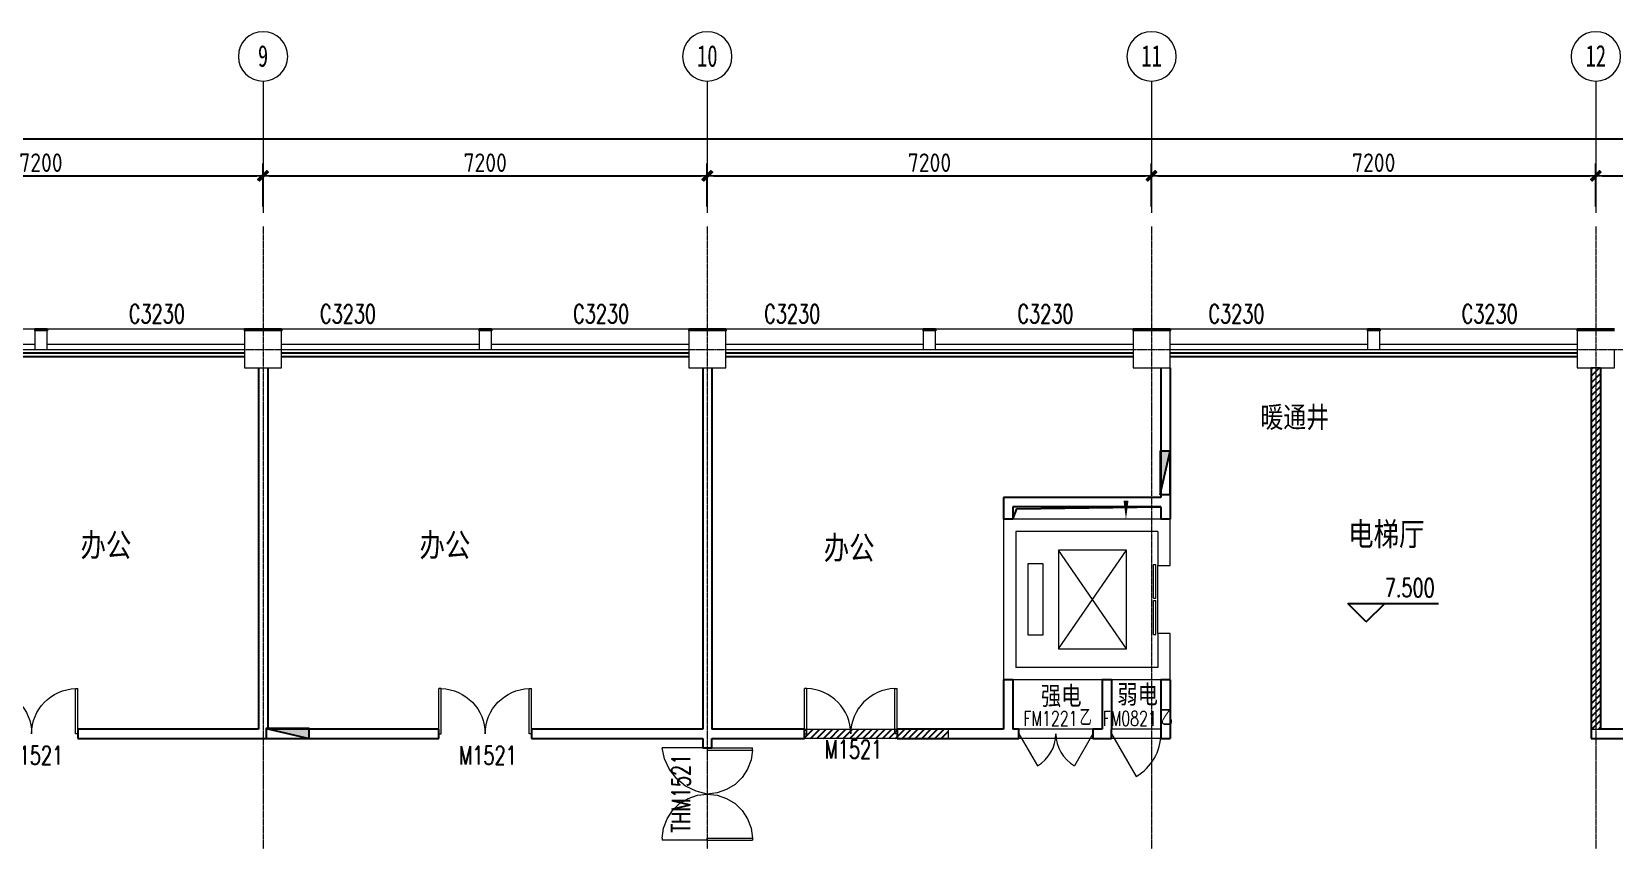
# Model space of a CAD drawing. Header units: millimetres. Extents: x 33621 to 401573, y -91663 to 133135.
# Drawn here: x 92547 to 118197, y 120041 to 133135 of the extents above; entities that cross this region are included whole.
import ezdxf
from ezdxf.enums import TextEntityAlignment as Align

# ---------------------------------------------------------------- set-up
doc = ezdxf.new("R2010")
doc.units = ezdxf.units.MM
doc.header["$LTSCALE"] = 10
doc.linetypes.add('DASHEDX2', pattern=[1.5, 1, -0.5])
doc.linetypes.add('DOTE', pattern=[2.42, 2, -0.2, 0.02, -0.2])
doc.layers.get('0').update_dxf_attribs({"color": 253})
doc.layers.get('Defpoints').update_dxf_attribs({"color": 250})
for name, color, linetype in [('3', 253, 'Continuous'), ('DIM_ELEV', 253, 'Continuous'), ('DIM_LEAD', 253, 'Continuous'), ('Dim【尺寸标注】', 253, 'Continuous'), ('PUB_DIM', 253, 'Continuous'), ('PUB_TEXT', 253, 'Continuous'), ('RC-Hatch【天花填充】', 253, 'Continuous'), ('SURFACE', 253, 'Continuous'), ('w-消火栓', 253, 'Continuous'), ('wall-隔', 253, 'Continuous'), ('WINDOW_TEXT', 253, 'Continuous')]:
    doc.layers.add(name, color=color, linetype=linetype)
for name, color, linetype, lineweight in [('AXIS【轴号】', 253, 'Continuous', 0), ('COLUMN', 253, 'Continuous', 0), ('DOTE', 253, 'DOTE', 0), ('STAIR', 253, 'Continuous', 0), ('WALL', 253, 'Continuous', 0), ('WINDOW', 253, 'Continuous', 0)]:
    doc.layers.add(name, color=color, linetype=linetype, lineweight=lineweight)
doc.styles.add('-宋体', font='', dxfattribs={"width": 0.8})
doc.styles.add('_TCH_DIM', font='SIMPLEX', dxfattribs={"bigfont": 'GBCBIG'})
doc.styles.add('_TCH_WINDOW', font='SIMPLEX', dxfattribs={"bigfont": 'GBCBIG'})
doc.styles.add('CCD_DIM', font='ARCHS.SHX')
doc.styles.add('宋体', font='', dxfattribs={"width": 0.7})
doc.styles.get('-宋体').set_extended_font_data('SimSun')
doc.styles.get('宋体').set_extended_font_data('SimSun')
doc.dimstyles.new('ZL_1：100', dxfattribs={"dimtxt": 3, "dimasz": 1, "dimexe": 2, "dimexo": 2, "dimgap": 0.6, "dimtad": 1, "dimdec": 0, "dimrnd": 5, "dimdsep": 46, "dimtxsty": 'CCD_DIM', "dimblk": 'WS-cj', "dimblk1": 'WS-cj', "dimblk2": 'WS-cj', "dimcen": 1, "dimclrd": 44, "dimclre": 44, "dimclrt": 2, "dimadec": 0, "dimazin": 2, "dimtfac": 1, "dimtdec": 0, "dimtix": 1, "dimtmove": 2, "dimatfit": 3, "dimldrblk": 'hl_arrow2', "dimfxl": 5, "dimfxlon": 1, "dimarcsym": 0})
pattern_1 = [(225, (0, 34024.046), (53.03301, -53.03301), [])]

# ---------------------------------------------------------------- blocks, each defined once
blk = doc.blocks.new('$QC001_5')
blk.add_line((-325, 200), (325, 0))
blk.add_lwpolyline([(325, 0), (325, 200), (-325, 200), (-325, 0)], close=True)
blk.add_solid([(-325, 200), (325, 200), (-325, 200), (325, 0)])
at = {"flags": 1}
for tag in ['UNIT', 'WHAT', 'SPEC']:
    blk.add_attdef(tag, (0, 0), '', height=0.001, dxfattribs=at)
blk = doc.blocks.new('$DorLib2D$00000141')
at = {"color": 0}
for points in [[(-0.5, 0), (-0.5, 0.487)], [(-0.475, 0.487), (-0.5, 0.487)], [(-0.475, 0), (-0.475, 0.487)], [(-0.369, 0.473), (-0.475, 0.487)], [(-0.268, 0.435), (-0.369, 0.473)], [(-0.178, 0.377), (-0.268, 0.435)], [(-0.103, 0.3), (-0.178, 0.377)], [(0.178, 0.377), (0.103, 0.3)], [(0.268, 0.435), (0.178, 0.377)], [(0.369, 0.473), (0.268, 0.435)], [(0.475, 0.487), (0.369, 0.473)], [(0.475, 0), (0.475, 0.487)], [(0.475, 0.487), (0.5, 0.487)], [(0.5, 0), (0.5, 0.487)], [(-0.047, 0.208), (-0.103, 0.3)], [(-0.012, 0.107), (-0.047, 0.208)], [(0.047, 0.208), (0.012, 0.107)], [(0.103, 0.3), (0.047, 0.208)], [(0, 0), (-0.012, 0.107)], [(-0.012, -0.107), (0, 0)], [(0.012, 0.107), (0, 0)], [(-0.5, 0), (-0.475, 0)], [(0.5, 0), (0.475, 0)]]:
    blk.add_lwpolyline(points, dxfattribs=at)
at = {"color": 0, "linetype": 'DASHEDX2'}
for points in [[(0, 0), (0.03, -0.122), (0.086, -0.234), (0.165, -0.331), (0.264, -0.408), (0.378, -0.461), (0.5, -0.488)], [(-0.5, 0), (-0.5, -0.488)], [(-0.047, -0.208), (-0.012, -0.107)], [(0.5, 0), (0.5, -0.488)], [(-0.178, -0.377), (-0.103, -0.3)], [(-0.103, -0.3), (-0.047, -0.208)], [(-0.475, -0.488), (-0.5, -0.488)], [(-0.475, -0.487), (-0.369, -0.473)], [(-0.369, -0.473), (-0.268, -0.435)], [(-0.268, -0.435), (-0.178, -0.377)]]:
    blk.add_lwpolyline(points, dxfattribs=at)
blk = doc.blocks.new('$TCHSYS$LDOR22D')
for p, q in [((-0.517, 0.833), (-0.017, 0.833)), ((-0.517, 0.833), (-0.517, 0.667)), ((-0.017, 0.833), (-0.017, 0.667)), ((0.017, 0.833), (0.017, 0.667)), ((0.017, 0.833), (0.517, 0.833)), ((0.517, 0.833), (0.517, 0.667)), ((-0.517, 0.667), (-0.017, 0.667)), ((-0.5, 0.5), (0.5, 0.5)), ((0.017, 0.667), (0.517, 0.667))]:
    blk.add_line(p, q)
blk = doc.blocks.new('$DorLib2D$00000002')
for p, q in [((-0.5, 0), (-0.5, 0.4875)), ((-0.475, 0.4875), (-0.5, 0.4875)), ((-0.475, 0), (-0.475, 0.4875)), ((0.475, 0), (0.475, 0.4875)), ((0.475, 0.4875), (0.5, 0.4875)), ((0.5, 0), (0.5, 0.4875)), ((-0.5, 0), (-0.475, 0)), ((0.5, 0), (0.475, 0))]:
    blk.add_line(p, q)
at = {"lineweight": 13}
for centre, start, end in [((-0.4875, 0), 0, 88.53072), ((0.4875, 0), 91.46928, 180)]:
    blk.add_arc(centre, 0.4875, start, end, dxfattribs=at)
blk = doc.blocks.new('$WINLIB2D$00000004')
for p, q in [((-0.5, 0.5), (0.5, 0.5)), ((-0.5, 0.5), (-0.5, -0.5)), ((0.5, -0.5), (0.5, 0.5)), ((-0.5, 0.2406), (0.5, 0.2406)), ((-0.5, -0.5), (0.5, -0.5))]:
    blk.add_line(p, q)
blk = doc.blocks.new('$DorLib2D$00000214')
at = {"color": 0}
blk.add_line((0.5, 0), (0, 0.866), dxfattribs=at)
blk.add_arc((0.5, 0), 1, 120, 180, dxfattribs=at)
blk = doc.blocks.new('$DorLib2D$00000215')
at = {"color": 0}
for p, q in [((-0.5, 0), (-0.25, 0.433)), ((0.5, 0), (0.25, 0.433))]:
    blk.add_line(p, q, dxfattribs=at)
for centre, start, end in [((-0.5, 0), 0, 60), ((0.5, 0), 120, 180)]:
    blk.add_arc(centre, 0.5, start, end, dxfattribs=at)
blk = doc.blocks.new('hl_Axis-A1')
at = {"color": 150, "ltscale": 2}
blk.add_line((21.33, 0), (0, 0), dxfattribs=at)
at = {"color": 150}
blk.add_circle((25.33, 0), 4, dxfattribs=at)
at = {"color": 50, "style": '宋体', "width": 0.7}
blk.add_attdef('轴号', text='', height=3.5, dxfattribs=at).set_placement((25.33, 0), align=Align.MIDDLE_CENTER)
blk = doc.blocks.new('WS-cj')
blk.add_hatch(color=2).paths.add_polyline_path([(0.59, 0.82), (-0.82, -0.59), (-0.59, -0.82), (0.82, 0.59)])
at = {"color": 2, "linetype": 'ByBlock', "lineweight": 0}
for p, q in [((-1.1, 0), (0, 0)), ((0, 0), (1.1, 0))]:
    blk.add_line(p, q, dxfattribs=at)
at = {"color": 2}
blk.add_lwpolyline([(0.59, 0.82), (-0.82, -0.59), (-0.59, -0.82), (0.82, 0.59)], close=True, dxfattribs=at)
blk = doc.blocks.new('*D267')
at = {"layer": 'Defpoints', "color": 0, "transparency": 16777216}
for p in [(13138, 2411), (5938, 1811), (13138, 1811)]:
    blk.add_point(p, dxfattribs=at)
at = {"layer": 'Dim【尺寸标注】', "color": 44, "lineweight": -2, "transparency": 16777216}
for p, q in [((5938, 1911), (5938, 2611)), ((13138, 1911), (13138, 2611)), ((6038, 2411), (13038, 2411))]:
    blk.add_line(p, q, dxfattribs=at)
at = {"layer": 'Dim【尺寸标注】', "color": 44, "lineweight": -2, "transparency": 16777216, "xscale": 100, "yscale": 100, "zscale": 100, "rotation": 180}
blk.add_blockref('WS-cj', (5938, 2411), dxfattribs=at)
at = {"layer": 'Dim【尺寸标注】', "color": 44, "lineweight": -2, "transparency": 16777216, "xscale": 100, "yscale": 100, "zscale": 100}
blk.add_blockref('WS-cj', (13138, 2411), dxfattribs=at)
at = {"layer": 'Dim【尺寸标注】', "color": 2, "transparency": 16777216, "insert": (9538, 2623), "char_height": 300, "attachment_point": 5, "style": 'CCD_DIM'}
blk.add_mtext('7200', dxfattribs=at)
blk = doc.blocks.new('hl_arrow2')
at = {"color": 2}
blk.add_line((0, 0), (-1, 0), dxfattribs=at)
blk.add_lwpolyline([(0, 0), (-1, -1), (-1, -1), (0, 0), (-1, 1), (-1, 1)], close=True, dxfattribs=at)
blk = doc.blocks.new('*D268')
at = {"layer": 'Defpoints', "color": 0, "transparency": 16777216}
for p in [(20338, 2411), (13138, 1811), (20338, 1811)]:
    blk.add_point(p, dxfattribs=at)
at = {"layer": 'Dim【尺寸标注】', "color": 44, "lineweight": -2, "transparency": 16777216}
for p, q in [((13138, 1911), (13138, 2611)), ((20338, 1911), (20338, 2611)), ((13238, 2411), (20238, 2411))]:
    blk.add_line(p, q, dxfattribs=at)
at = {"layer": 'Dim【尺寸标注】', "color": 44, "lineweight": -2, "transparency": 16777216, "xscale": 100, "yscale": 100, "zscale": 100, "rotation": 180}
blk.add_blockref('WS-cj', (13138, 2411), dxfattribs=at)
at = {"layer": 'Dim【尺寸标注】', "color": 44, "lineweight": -2, "transparency": 16777216, "xscale": 100, "yscale": 100, "zscale": 100}
blk.add_blockref('WS-cj', (20338, 2411), dxfattribs=at)
at = {"layer": 'Dim【尺寸标注】', "color": 2, "transparency": 16777216, "insert": (16738, 2623), "char_height": 300, "attachment_point": 5, "style": 'CCD_DIM'}
blk.add_mtext('7200', dxfattribs=at)
blk = doc.blocks.new('*D269')
at = {"layer": 'Defpoints', "color": 0, "transparency": 16777216}
for p in [(27538, 2411), (20338, 1811), (27538, 1811)]:
    blk.add_point(p, dxfattribs=at)
at = {"layer": 'Dim【尺寸标注】', "color": 44, "lineweight": -2, "transparency": 16777216}
for p, q in [((20338, 1911), (20338, 2611)), ((27538, 1911), (27538, 2611)), ((20438, 2411), (27438, 2411))]:
    blk.add_line(p, q, dxfattribs=at)
at = {"layer": 'Dim【尺寸标注】', "color": 44, "lineweight": -2, "transparency": 16777216, "xscale": 100, "yscale": 100, "zscale": 100, "rotation": 180}
blk.add_blockref('WS-cj', (20338, 2411), dxfattribs=at)
at = {"layer": 'Dim【尺寸标注】', "color": 44, "lineweight": -2, "transparency": 16777216, "xscale": 100, "yscale": 100, "zscale": 100}
blk.add_blockref('WS-cj', (27538, 2411), dxfattribs=at)
at = {"layer": 'Dim【尺寸标注】', "color": 2, "transparency": 16777216, "insert": (23938, 2623), "char_height": 300, "attachment_point": 5, "style": 'CCD_DIM'}
blk.add_mtext('7200', dxfattribs=at)
blk = doc.blocks.new('*D270')
at = {"layer": 'Defpoints', "color": 0, "transparency": 16777216}
for p in [(34738, 2411), (27538, 1811), (34738, 1811)]:
    blk.add_point(p, dxfattribs=at)
at = {"layer": 'Dim【尺寸标注】', "color": 44, "lineweight": -2, "transparency": 16777216}
for p, q in [((27538, 1911), (27538, 2611)), ((34738, 1911), (34738, 2611)), ((27638, 2411), (34638, 2411))]:
    blk.add_line(p, q, dxfattribs=at)
at = {"layer": 'Dim【尺寸标注】', "color": 44, "lineweight": -2, "transparency": 16777216, "xscale": 100, "yscale": 100, "zscale": 100, "rotation": 180}
blk.add_blockref('WS-cj', (27538, 2411), dxfattribs=at)
at = {"layer": 'Dim【尺寸标注】', "color": 44, "lineweight": -2, "transparency": 16777216, "xscale": 100, "yscale": 100, "zscale": 100}
blk.add_blockref('WS-cj', (34738, 2411), dxfattribs=at)
at = {"layer": 'Dim【尺寸标注】', "color": 2, "transparency": 16777216, "insert": (31138, 2623), "char_height": 300, "attachment_point": 5, "style": 'CCD_DIM'}
blk.add_mtext('7200', dxfattribs=at)
blk = doc.blocks.new('*D271')
at = {"layer": 'Defpoints', "color": 0, "transparency": 16777216}
for p in [(41938, 2411), (34738, 1811), (41938, 1811)]:
    blk.add_point(p, dxfattribs=at)
at = {"layer": 'Dim【尺寸标注】', "color": 44, "lineweight": -2, "transparency": 16777216}
for p, q in [((34738, 1911), (34738, 2611)), ((41938, 1911), (41938, 2611)), ((34838, 2411), (41838, 2411))]:
    blk.add_line(p, q, dxfattribs=at)
at = {"layer": 'Dim【尺寸标注】', "color": 44, "lineweight": -2, "transparency": 16777216, "xscale": 100, "yscale": 100, "zscale": 100, "rotation": 180}
blk.add_blockref('WS-cj', (34738, 2411), dxfattribs=at)
at = {"layer": 'Dim【尺寸标注】', "color": 44, "lineweight": -2, "transparency": 16777216, "xscale": 100, "yscale": 100, "zscale": 100}
blk.add_blockref('WS-cj', (41938, 2411), dxfattribs=at)
at = {"layer": 'Dim【尺寸标注】', "color": 2, "transparency": 16777216, "insert": (38338, 2623), "char_height": 300, "attachment_point": 5, "style": 'CCD_DIM'}
blk.add_mtext('7200', dxfattribs=at)
blk = doc.blocks.new('*D273')
at = {"layer": 'Defpoints', "color": 0, "transparency": 16777216}
for p in [(49138, 3011), (-44462, 1811), (49138, 1811)]:
    blk.add_point(p, dxfattribs=at)
at = {"layer": 'Dim【尺寸标注】', "color": 44, "lineweight": -2, "transparency": 16777216}
for p, q in [((-44462, 2511), (-44462, 3211)), ((49138, 2511), (49138, 3211)), ((-44362, 3011), (49038, 3011))]:
    blk.add_line(p, q, dxfattribs=at)
at = {"layer": 'Dim【尺寸标注】', "color": 44, "lineweight": -2, "transparency": 16777216, "xscale": 100, "yscale": 100, "zscale": 100, "rotation": 180}
blk.add_blockref('WS-cj', (-44462, 3011), dxfattribs=at)
at = {"layer": 'Dim【尺寸标注】', "color": 44, "lineweight": -2, "transparency": 16777216, "xscale": 100, "yscale": 100, "zscale": 100}
blk.add_blockref('WS-cj', (49138, 3011), dxfattribs=at)
at = {"layer": 'Dim【尺寸标注】', "color": 2, "transparency": 16777216, "insert": (2338, 3217), "char_height": 300, "attachment_point": 5, "style": 'CCD_DIM'}
blk.add_mtext('93600', dxfattribs=at)
blk = doc.blocks.new('ZL_061117299')
at = {"layer": 'AXIS【轴号】'}
ref = blk.add_blockref('hl_Axis-A1', (13137.7, 1810.8), dxfattribs=dict(at, xscale=-100, yscale=100, zscale=100, rotation=270))
ref.add_attrib('轴号', '9', dxfattribs={"layer": '0', "color": 2, "height": 350, "style": '宋体', "width": 0.7}).set_placement((13137.7, 4351.9), align=Align.MIDDLE_CENTER)
ref = blk.add_blockref('hl_Axis-A1', (20337.7, 1810.8), dxfattribs=dict(at, xscale=-100, yscale=100, zscale=100, rotation=270))
ref.add_attrib('轴号', '10', dxfattribs={"layer": '0', "color": 2, "height": 350, "style": '宋体', "width": 0.7}).set_placement((20337.7, 4351.9), align=Align.MIDDLE_CENTER)
ref = blk.add_blockref('hl_Axis-A1', (27537.7, 1810.8), dxfattribs=dict(at, xscale=-100, yscale=100, zscale=100, rotation=270))
ref.add_attrib('轴号', '11', dxfattribs={"layer": '0', "color": 2, "height": 350, "style": '宋体', "width": 0.7}).set_placement((27537.7, 4353.9), align=Align.MIDDLE_CENTER)
ref = blk.add_blockref('hl_Axis-A1', (34737.7, 1810.8), dxfattribs=dict(at, xscale=-100, yscale=100, zscale=100, rotation=270))
ref.add_attrib('轴号', '12', dxfattribs={"layer": '0', "color": 2, "height": 350, "style": '宋体', "width": 0.7}).set_placement((34737.7, 4353.9), align=Align.MIDDLE_CENTER)
at = {"layer": 'Dim【尺寸标注】'}
for p1, p2, distance, picture, middle in [((-44462.3, 1810.8), (49137.7, 1810.8), 1200, '*D273', (2337.7, 3217)), ((5937.7, 1810.8), (13137.7, 1810.8), 600, '*D267', (9537.7, 2623.3)), ((13137.7, 1810.8), (20337.7, 1810.8), 600, '*D268', (16737.7, 2623.3)), ((20337.7, 1810.8), (27537.7, 1810.8), 600, '*D269', (23937.7, 2623.3)), ((27537.7, 1810.8), (34737.7, 1810.8), 600, '*D270', (31137.7, 2623.3)), ((34737.7, 1810.8), (41937.7, 1810.8), 600, '*D271', (38337.7, 2623.3))]:
    dim = blk.add_aligned_dim(p1=p1, p2=p2, distance=distance, dimstyle='ZL_1：100', dxfattribs=at)
    dim.commit()
    dim.dimension.update_dxf_attribs({"geometry": picture, "text_midpoint": middle})

msp = doc.modelspace()

# ---------------------------------------------------------------- hatches: boundary and pattern name
at = {"layer": 'RC-Hatch【天花填充】'}
h = msp.add_hatch(dxfattribs=at)
h.set_pattern_fill('ANSI31', color=251, scale=23.622047, angle=180, style=0)
h.set_pattern_definition(pattern_1)
h.paths.add_polyline_path([(117821.5, 127691), (117821.5, 121841), (117971.5, 121841), (117971.5, 127691)])
h = msp.add_hatch(dxfattribs=at)
h.set_pattern_fill('ANSI31', color=251, scale=23.622047, angle=180, style=0)
h.set_pattern_definition(pattern_1)
h.paths.add_polyline_path([(105071.5, 121691), (105071.5, 121841), (107398.6, 121841), (107398.6, 121691)])

# ---------------------------------------------------------------- linework, layer by layer
at = {"layer": '3'}
for p, q in [((95996.5, 127931), (89396.5, 127931)), ((95996.5, 127871), (89396.5, 127871)), ((103196.5, 127931), (96596.5, 127931)), ((103196.5, 127871), (96596.5, 127871)), ((110396.5, 127931), (103796.5, 127931)), ((110396.5, 127871), (103796.5, 127871)), ((117596.5, 127931), (110996.5, 127931)), ((117596.5, 127871), (110996.5, 127871))]:
    msp.add_line(p, q, dxfattribs=at)
msp.add_lwpolyline([(108446.5, 125241), (108513.1, 125409.3), (110846.5, 125441)], dxfattribs=at)
at = {"layer": 'COLUMN'}
for p, q in [((96596.5, 128291), (95996.5, 128291)), ((103796.5, 128291), (103196.5, 128291)), ((110996.5, 128291), (110396.5, 128291)), ((118196.5, 128291), (117596.5, 128291)), ((95996.5, 127991), (95996.5, 127691)), ((96596.5, 127691), (96596.5, 127991)), ((103196.5, 127991), (103196.5, 127691)), ((103796.5, 127691), (103796.5, 127991)), ((110396.5, 127991), (110396.5, 127691)), ((110996.5, 127691), (110996.5, 127991)), ((117596.5, 127991), (117596.5, 127691)), ((118196.5, 127691), (118196.5, 127991)), ((95996.5, 127691), (96596.5, 127691)), ((103196.5, 127691), (103796.5, 127691)), ((110396.5, 127691), (110996.5, 127691)), ((117596.5, 127691), (118196.5, 127691))]:
    msp.add_line(p, q, dxfattribs=at)
at = {"layer": 'DIM_ELEV'}
for p, q in [((114175.9, 123577.3), (113875.9, 123877.3)), ((113875.9, 123877.3), (115344.8, 123877.3)), ((114175.9, 123577.3), (114475.9, 123877.3))]:
    msp.add_line(p, q, dxfattribs=at)
at = {"layer": 'DIM_LEAD'}
msp.add_lwpolyline([(112360, 126949.4, 0, 0, 0), (110281.8, 126949.4, 0, 0, 0), (110281.8, 125239.2, 0, 80, 0), (110281.8, 125539.2, 0, 0, 0)], format="xyseb", dxfattribs=at)
at = {"layer": 'DOTE', "ltscale": 0.1}
for p, q in [((96296.5, 129980.9), (96296.5, 110110.5)), ((103496.5, 129980.9), (103496.5, 110110.5)), ((110696.5, 129980.9), (110696.5, 110110.5)), ((117896.5, 129980.9), (117896.5, 110110.5)), ((36632.9, 127991), (133641.5, 127991))]:
    msp.add_line(p, q, dxfattribs=at)
at = {"layer": 'STAIR'}
for p, q in [((110289.3, 123141), (109189.3, 124741)), ((109189.3, 123141), (110289.3, 124741)), ((109189.3, 124741), (109189.3, 123141)), ((110289.3, 124741), (109189.3, 124741)), ((110289.3, 123141), (110289.3, 124741)), ((108689.3, 124516), (108689.3, 123366)), ((108939.3, 124516), (108689.3, 124516)), ((108939.3, 123366), (108939.3, 124516)), ((108689.3, 123366), (108939.3, 123366)), ((109189.3, 123141), (110289.3, 123141))]:
    msp.add_line(p, q, dxfattribs=at)
at = {"layer": 'SURFACE'}
for p, q in [((92596.5, 128321), (92596.5, 128291)), ((92596.5, 128321), (92796.5, 128321)), ((92796.5, 128321), (92796.5, 128291)), ((95996.5, 128321), (95996.5, 128291)), ((95996.5, 128321), (96296.5, 128321)), ((96296.5, 128321), (96596.5, 128321)), ((96596.5, 128321), (96596.5, 128291)), ((99796.5, 128321), (99796.5, 128291)), ((99796.5, 128321), (99996.5, 128321)), ((99996.5, 128321), (99996.5, 128291)), ((103196.5, 128321), (103196.5, 128291)), ((103196.5, 128321), (103496.5, 128321)), ((103496.5, 128321), (103796.5, 128321)), ((103796.5, 128321), (103796.5, 128291)), ((106996.5, 128321), (106996.5, 128291)), ((106996.5, 128321), (107196.5, 128321)), ((107196.5, 128321), (107196.5, 128291)), ((110396.5, 128321), (110396.5, 128291)), ((110396.5, 128321), (110696.5, 128321)), ((110696.5, 128321), (110996.5, 128321)), ((110996.5, 128321), (110996.5, 128291)), ((114196.5, 128321), (114196.5, 128291)), ((114196.5, 128321), (114396.5, 128321)), ((114396.5, 128321), (114396.5, 128291)), ((117596.5, 128321), (117596.5, 128291)), ((117596.5, 128321), (117896.5, 128321)), ((117896.5, 128321), (118196.5, 128321))]:
    msp.add_line(p, q, dxfattribs=at)
at = {"layer": 'WALL'}
for p, q in [((92796.5, 128291), (92596.5, 128291)), ((92596.5, 128291), (92596.5, 127991)), ((92796.5, 127991), (92796.5, 128291)), ((99996.5, 128291), (99796.5, 128291)), ((99796.5, 128291), (99796.5, 127991)), ((99996.5, 127991), (99996.5, 128291)), ((107196.5, 128291), (106996.5, 128291)), ((106996.5, 128291), (106996.5, 127991)), ((107196.5, 127991), (107196.5, 128291)), ((114396.5, 128291), (114196.5, 128291)), ((114196.5, 128291), (114196.5, 127991)), ((114396.5, 127991), (114396.5, 128291)), ((92596.5, 127991), (92796.5, 127991)), ((99796.5, 127991), (99996.5, 127991)), ((106996.5, 127991), (107196.5, 127991)), ((114196.5, 127991), (114396.5, 127991)), ((110996.5, 125241), (108296.5, 125241)), ((108296.5, 125241), (108296.5, 122641)), ((110996.5, 124491), (110996.5, 125241)), ((110796.5, 125041), (108496.5, 125041)), ((108496.5, 125041), (108496.5, 122841)), ((110796.5, 125041), (110796.5, 124491)), ((110796.5, 124491), (110996.5, 124491)), ((110996.5, 123391), (110796.5, 123391)), ((110796.5, 123391), (110796.5, 122841)), ((110996.5, 122641), (110996.5, 123391)), ((110996.5, 122641), (108296.5, 122641)), ((110796.5, 122841), (108496.5, 122841))]:
    msp.add_line(p, q, dxfattribs=at)
at = {"layer": 'WALL', "color": 210}
for points in [[(117821.5, 127691), (117821.5, 121841), (117971.5, 121841), (117971.5, 127691)], [(105071.5, 121691), (105071.5, 121841), (107398.6, 121841), (107398.6, 121691)]]:
    msp.add_lwpolyline(points, close=True, dxfattribs=at)
at = {"layer": 'wall-隔'}
for p, q in [((96221.5, 127691), (96221.5, 121841)), ((96371.5, 127691), (96371.5, 121841)), ((103421.5, 127691), (103421.5, 121841)), ((103571.5, 127691), (103571.5, 121841)), ((110846.5, 127691), (110846.5, 125591)), ((110996.5, 127691), (110996.5, 125516)), ((117821.5, 127691), (117821.5, 121691)), ((117971.5, 127691), (117971.5, 121841)), ((108296.5, 125591), (108296.5, 125241)), ((110846.5, 125591), (108296.5, 125591)), ((108446.5, 125441), (108446.5, 125241)), ((110846.5, 125441), (108446.5, 125441)), ((110846.5, 125441), (110846.5, 125241)), ((110996.5, 125516), (110996.5, 125241)), ((108446.5, 125241), (108296.5, 125241)), ((110996.5, 125241), (110846.5, 125241)), ((108296.5, 122641), (108296.5, 121841)), ((108446.5, 122641), (108296.5, 122641)), ((108446.5, 122641), (108446.5, 121841)), ((109896.5, 122641), (109896.5, 121841)), ((110046.5, 122641), (109896.5, 122641)), ((110046.5, 122641), (110046.5, 121841)), ((110846.5, 122641), (110846.5, 121841)), ((110996.5, 122641), (110846.5, 122641)), ((110996.5, 122641), (110996.5, 121691)), ((96221.5, 121841), (93296.5, 121841)), ((93296.5, 121841), (93296.5, 121691)), ((99146.5, 121841), (96371.5, 121841)), ((99146.5, 121691), (99146.5, 121841)), ((103421.5, 121841), (100646.5, 121841)), ((100646.5, 121841), (100646.5, 121691)), ((105071.5, 121841), (103571.5, 121841)), ((105071.5, 121691), (105071.5, 121841)), ((108296.5, 121841), (106571.5, 121841)), ((106571.5, 121841), (106571.5, 121691)), ((108546.5, 121841), (108446.5, 121841)), ((108546.5, 121691), (108546.5, 121841)), ((109896.5, 121841), (109746.5, 121841)), ((109746.5, 121841), (109746.5, 121691)), ((110046.5, 121691), (110046.5, 121841)), ((110846.5, 121841), (110846.5, 121691)), ((120971.5, 121841), (117971.5, 121841)), ((93296.5, 121691), (96296.5, 121691)), ((96296.5, 121691), (99146.5, 121691)), ((100646.5, 121691), (103421.5, 121691)), ((103421.5, 121691), (103421.5, 121540.7)), ((103571.5, 121691), (105071.5, 121691)), ((103571.5, 121540.7), (103571.5, 121691)), ((106571.5, 121691), (108371.5, 121691)), ((108371.5, 121691), (108546.5, 121691)), ((109746.5, 121691), (109971.5, 121691)), ((109971.5, 121691), (110046.5, 121691)), ((110846.5, 121691), (110996.5, 121691)), ((117821.5, 121691), (120971.5, 121691)), ((103421.5, 121540.7), (103571.5, 121540.7))]:
    msp.add_line(p, q, dxfattribs=at)
at = {"layer": 'WINDOW'}
for p, q in [((109746.5, 121841), (108546.5, 121841)), ((110846.5, 121841), (110046.5, 121841)), ((109746.5, 121691), (108546.5, 121691)), ((110846.5, 121691), (110046.5, 121691))]:
    msp.add_line(p, q, dxfattribs=at)

# ---------------------------------------------------------------- block references
at = {"layer": 'PUB_DIM'}
msp.add_blockref('ZL_061117299', (83158.8, 128391), dxfattribs=at)
at = {"layer": 'w-消火栓', "xscale": 1.077000000048428, "yscale": 0.8000000000465661, "rotation": 90}
msp.add_blockref('$QC001_5', (110996.5, 125991), dxfattribs=at)
at = {"layer": 'w-消火栓', "xscale": 1.077000000048428, "yscale": 0.8000000000465661}
msp.add_blockref('$QC001_5', (96696.5, 121691), dxfattribs=at)
at = {"layer": 'WINDOW'}
ref = msp.add_blockref('$WINLIB2D$00000004', (90996.5, 128156), dxfattribs=dict(at, xscale=3200, yscale=-330, zscale=3200))
ref.add_attrib('A', 'C3230', (90018.1, 128417.2), dxfattribs={"layer": 'WINDOW_TEXT', "height": 297.5, "style": '_TCH_WINDOW', "width": 0.705882})
ref = msp.add_blockref('$WINLIB2D$00000004', (94396.5, 128156), dxfattribs=dict(at, xscale=3200, yscale=-330, zscale=3200))
ref.add_attrib('A', 'C3230', (94121.3, 128417.2), dxfattribs={"layer": 'WINDOW_TEXT', "height": 297.5, "style": '_TCH_WINDOW', "width": 0.705882})
ref = msp.add_blockref('$WINLIB2D$00000004', (98196.5, 128156), dxfattribs=dict(at, xscale=3200, yscale=-330, zscale=3200))
ref.add_attrib('A', 'C3230', (97218.1, 128417.2), dxfattribs={"layer": 'WINDOW_TEXT', "height": 297.5, "style": '_TCH_WINDOW', "width": 0.705882})
ref = msp.add_blockref('$WINLIB2D$00000004', (101596.5, 128156), dxfattribs=dict(at, xscale=3200, yscale=-330, zscale=3200))
ref.add_attrib('A', 'C3230', (101321.3, 128417.2), dxfattribs={"layer": 'WINDOW_TEXT', "height": 297.5, "style": '_TCH_WINDOW', "width": 0.705882})
ref = msp.add_blockref('$WINLIB2D$00000004', (105396.5, 128156), dxfattribs=dict(at, xscale=3200, yscale=-330, zscale=3200))
ref.add_attrib('A', 'C3230', (104418.1, 128417.2), dxfattribs={"layer": 'WINDOW_TEXT', "height": 297.5, "style": '_TCH_WINDOW', "width": 0.705882})
ref = msp.add_blockref('$WINLIB2D$00000004', (108796.5, 128156), dxfattribs=dict(at, xscale=3200, yscale=-330, zscale=3200))
ref.add_attrib('A', 'C3230', (108521.3, 128417.2), dxfattribs={"layer": 'WINDOW_TEXT', "height": 297.5, "style": '_TCH_WINDOW', "width": 0.705882})
ref = msp.add_blockref('$WINLIB2D$00000004', (112596.5, 128156), dxfattribs=dict(at, xscale=3200, yscale=-330, zscale=3200))
ref.add_attrib('A', 'C3230', (111618.1, 128417.2), dxfattribs={"layer": 'WINDOW_TEXT', "height": 297.5, "style": '_TCH_WINDOW', "width": 0.705882})
ref = msp.add_blockref('$WINLIB2D$00000004', (115996.5, 128156), dxfattribs=dict(at, xscale=3200, yscale=-330, zscale=3200))
ref.add_attrib('A', 'C3230', (115721.3, 128417.2), dxfattribs={"layer": 'WINDOW_TEXT', "height": 297.5, "style": '_TCH_WINDOW', "width": 0.705882})
for name, p, xscale, yscale, zscale, rotation in [('$TCHSYS$LDOR22D', (110896.5, 123941), -1100, -200, -1100, 270), ('$DorLib2D$00000215', (109146.5, 121766), 1200, 1200, 1200, 180), ('$DorLib2D$00000214', (110446.5, 121766), 800, 800, 800, 180)]:
    msp.add_blockref(name, p, dxfattribs=dict(at, xscale=xscale, yscale=yscale, zscale=zscale, rotation=rotation))
ref = msp.add_blockref('$DorLib2D$00000002', (92546.5, 121766), dxfattribs=dict(at, xscale=-1500, yscale=1500, zscale=-1500))
ref.add_attrib('A', 'M1521', (92121.5, 121267.2), dxfattribs={"layer": 'WINDOW_TEXT', "height": 297.5, "style": '_TCH_WINDOW', "width": 0.705882})
ref = msp.add_blockref('$DorLib2D$00000002', (99896.5, 121766), dxfattribs=dict(at, xscale=-1500, yscale=1500, zscale=-1500))
ref.add_attrib('A', 'M1521', (99471.5, 121267.2), dxfattribs={"layer": 'WINDOW_TEXT', "height": 297.5, "style": '_TCH_WINDOW', "width": 0.705882})
ref = msp.add_blockref('$DorLib2D$00000002', (105821.5, 121766), dxfattribs=dict(at, xscale=1500, yscale=1500, zscale=1500))
ref.add_attrib('A', 'M1521', (105396.5, 121367.2), dxfattribs={"layer": 'WINDOW_TEXT', "height": 297.5, "style": '_TCH_WINDOW', "width": 0.705882})
ref = msp.add_blockref('$DorLib2D$00000141', (103496.5, 120790.7), dxfattribs=dict(at, xscale=-1500, yscale=1500, zscale=-1500, rotation=270))
ref.add_attrib('A', 'THM1521', (103220.3, 120165.7), dxfattribs={"layer": 'WINDOW_TEXT', "height": 297.5, "rotation": 90, "style": '_TCH_WINDOW', "width": 0.705882})

# ---------------------------------------------------------------- texts
at = {"layer": 'PUB_TEXT', "color": 7}
for s, height, style, width, p in [('暖通井', 339.87, '-宋体', 0.8, (112460, 126724.4)), ('7.500', 297.5, '_TCH_DIM', 0.705882, (114474.8, 123982.3))]:
    msp.add_text(s, height=height, dxfattribs=dict(at, style=style, width=width)).set_placement(p)
at = {"layer": 'PUB_TEXT', "style": '宋体', "width": 0.8}
for s, height, p in [('电梯厅', 377.64, (113882.2, 124811.5)), ('办公', 377.64, (93338.4, 124633.2)), ('办公', 377.64, (98832.1, 124633.2)), ('办公', 377.64, (105383.7, 124588.8)), ('强电', 302.11, (108902.7, 122231.2)), ('弱电', 302.11, (110140.5, 122253.8))]:
    msp.add_text(s, height=height, dxfattribs=at).set_placement(p)
at = {"layer": 'WINDOW_TEXT', "style": '_TCH_WINDOW', "width": 0.705882}
for s, p in [('FM1221', (108619, 121896)), ('FM0821', (109903, 121896))]:
    msp.add_text(s, height=238, dxfattribs=at).set_placement(p)
at = {"layer": 'WINDOW_TEXT', "style": '_TCH_WINDOW'}
for p in [(109531, 121896), (110847, 121896)]:
    msp.add_text('乙', height=270.1, dxfattribs=at).set_placement(p)

doc.saveas('drawing.dxf')
